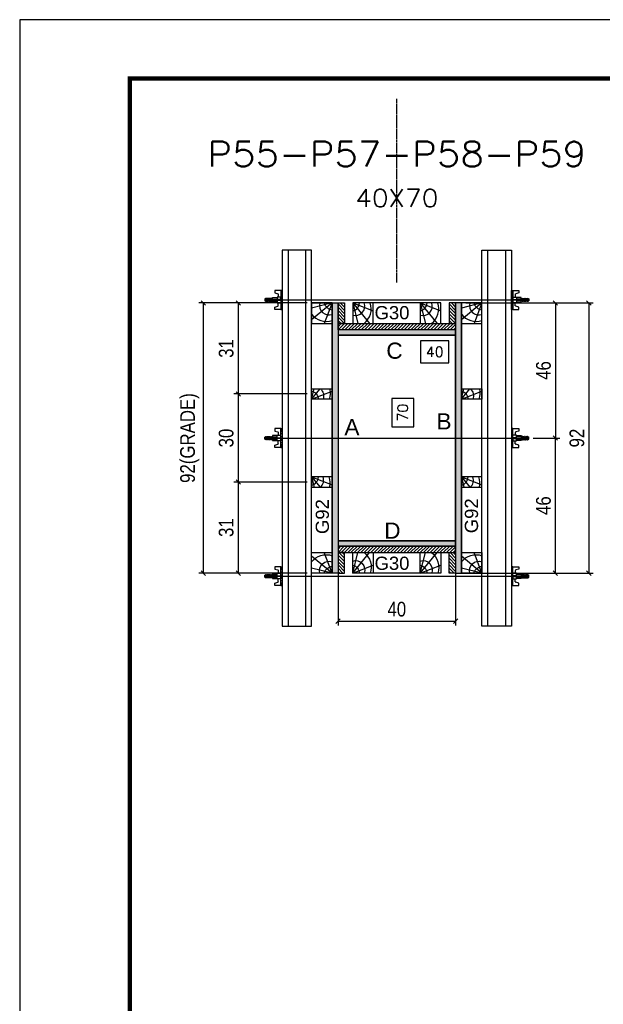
# Model space of a CAD drawing. Extents: x 28748 to 35002, y 14885 to 43501.
# Drawn here: x 28748 to 29146, y 32493 to 33164 of the extents above; entities that cross this region are included whole.
import ezdxf
from ezdxf.enums import TextEntityAlignment as Align

# ---------------------------------------------------------------- set-up
doc = ezdxf.new("R2010")
doc.units = 0
doc.linetypes.add('DASHED', pattern=[0.75, 0.5, -0.25])
doc.linetypes.add('HIDDEN', pattern=[0.375, 0.25, -0.125])
for name, color, linetype in [('CHAPA', 1, 'Continuous'), ('COTA', 241, 'Continuous'), ('MEIO_PONT', 93, 'Continuous'), ('Painéis', 200, 'Continuous'), ('SARRAFO', 251, 'Continuous'), ('Texto de Titulo', 7, 'Continuous'), ('Texto Qtd Sarr', 242, 'Continuous'), ('TEXTO_GERAL', 7, 'Continuous')]:
    doc.layers.add(name, color=color, linetype=linetype)
for name, color, linetype, lineweight in [('Folhas', 255, 'Continuous', 9), ('Hachura', 251, 'Continuous', 9), ('Madeira', 126, 'Continuous', 18), ('Perfil Metálico', 224, 'Continuous', 18), ('SARRAFO DE PRESSAO', 251, 'DASHED', 9), ('Texto Seção', 7, 'Continuous', 15)]:
    doc.layers.add(name, color=color, linetype=linetype, lineweight=lineweight)
doc.styles.add('ARIAL', font='arial.ttf')
doc.styles.add('COTA TECNICA 2X', font='techl___.ttf', dxfattribs={"height": 10})
doc.styles.add('ROMANS', font='romans.shx')
doc.styles.add('SANSSERIF', font='sas_____.pfb')
doc.dimstyles.new('SECAO PILAR', dxfattribs={"dimtxt": 10, "dimasz": 3, "dimexe": 3, "dimexo": 3, "dimgap": 3, "dimtad": 1, "dimdec": 1, "dimlfac": 0.5, "dimzin": 12, "dimdsep": 46, "dimtxsty": 'COTA TECNICA 2X', "dimblk1": 'OBLIQUE', "dimblk2": 'OBLIQUE', "dimsah": 1, "dimcen": 0.9, "dimclrd": 256, "dimclre": 256, "dimclrt": 256, "dimadec": 1, "dimazin": 3, "dimtfac": 1, "dimtdec": 1, "dimtmove": 0, "dimatfit": 3, "dimfxl": 1, "dimtolj": 1, "dimtzin": 12, "dimarcsym": 0})
doc.dimstyles.new('SECÇÃO 2', dxfattribs={"dimtxt": 7, "dimasz": 6, "dimexe": 0.18, "dimexo": 2, "dimgap": -4, "dimtad": 3, "dimdec": 1, "dimlfac": 0.5, "dimzin": 12, "dimdsep": 46, "dimtxsty": 'ROMANS', "dimblk": 'ARCHTICK', "dimcen": 0.09, "dimse1": 1, "dimse2": 1, "dimsd1": 1, "dimsd2": 1, "dimclrd": 180, "dimclre": 5, "dimclrt": 1, "dimadec": 0, "dimazin": 3, "dimtfac": 1, "dimtdec": 1, "dimtofl": 0, "dimtmove": 0, "dimatfit": 3, "dimldrblk": 'ARCHTICK', "dimfxl": 1, "dimtolj": 1, "dimtzin": 0, "dimarcsym": 0})

# ---------------------------------------------------------------- blocks, each defined once
blk = doc.blocks.new('9999999999')
at = {"layer": 'Folhas'}
blk.add_lwpolyline([(98138.98, 34190.21), (99623.98, 34190.21), (99623.98, 35240.21), (98138.98, 35240.21)], close=True, dxfattribs=at)
at = {"layer": 'Folhas', "color": 30, "const_width": 3}
blk.add_lwpolyline([(98213.98, 34230.21), (99583.98, 34230.21), (99583.98, 35200.21), (98213.98, 35200.21)], close=True, dxfattribs=at)
blk = doc.blocks.new('titulo1')
at = {"layer": 'Defpoints', "color": 252, "linetype": 'HIDDEN', "ltscale": 2}
blk.add_line((0, 0), (0, 125), dxfattribs=at)
at = {"layer": 'Defpoints', "style": 'ROMANS', "oblique": 15}
blk.add_attdef('FOLHA', text='', height=10, dxfattribs=at).set_placement((0, 15.58), align=Align.MIDDLE_CENTER)
at = {"layer": 'Texto Qtd Sarr', "color": 3, "style": 'ROMANS', "oblique": 15}
for tag, height, p in [('TITULO', 17, (0, 71.45)), ('SEÇÃO', 12, (0, 41.55))]:
    blk.add_attdef(tag, text='', height=height, dxfattribs=at).set_placement(p, align=Align.MIDDLE_CENTER)
blk = doc.blocks.new('*D732')
at = {"layer": 'COTA', "color": 180, "lineweight": -2, "transparency": 16777216}
for p, q in [((29016.65, 32905.78), (29001.65, 32905.78)), ((29001.65, 32905.78), (29001.65, 32886.45)), ((29016.65, 32886.45), (29016.65, 32905.78)), ((29001.65, 32886.45), (29016.65, 32886.45))]:
    blk.add_line(p, q, dxfattribs=at)
at = {"layer": 'Defpoints', "color": 0, "transparency": 16777216}
for p in [(28965.14, 32948.75), (28965.14, 32808.75), (29020.65, 32808.75)]:
    blk.add_point(p, dxfattribs=at)
at = {"layer": 'COTA', "color": 1, "transparency": 16777216, "insert": (29009.15, 32896.12), "char_height": 7, "attachment_point": 5, "rotation": 90, "style": 'ROMANS'}
blk.add_mtext('\\A1;70', dxfattribs=at)
blk = doc.blocks.new('_ArchTick')
at = {"color": 0, "linetype": 'ByBlock', "const_width": 0.15}
blk.add_lwpolyline([(-0.5, -0.5), (0.5, 0.5)], dxfattribs=at)
blk = doc.blocks.new('_Oblique')
at = {"color": 0, "linetype": 'ByBlock', "lineweight": -2}
blk.add_line((-0.5, -0.5), (0.5, 0.5), dxfattribs=at)
blk = doc.blocks.new('*D673')
at = {"layer": 'COTA', "lineweight": -2, "transparency": 16777216}
for p, q in [((29052.14, 32970.75), (29138.91, 32970.75)), ((29135.91, 32970.75), (29135.91, 32786.75)), ((29052.14, 32786.75), (29138.91, 32786.75))]:
    blk.add_line(p, q, dxfattribs=at)
at = {"layer": 'Defpoints', "color": 0, "transparency": 16777216}
for p in [(29049.14, 32970.75), (29049.14, 32786.75), (29135.91, 32786.75)]:
    blk.add_point(p, dxfattribs=at)
at = {"layer": 'COTA', "lineweight": -2, "transparency": 16777216, "xscale": 3, "yscale": 3, "zscale": 3}
for p, rotation in [((29135.91, 32970.75), 90), ((29135.91, 32786.75), 270)]:
    blk.add_blockref('_Oblique', p, dxfattribs=dict(at, rotation=rotation))
at = {"layer": 'COTA', "transparency": 16777216, "insert": (29127.82, 32878.75), "char_height": 10, "attachment_point": 5, "rotation": 90, "style": 'COTA TECNICA 2X'}
blk.add_mtext('\\A1;92', dxfattribs=at)
blk = doc.blocks.new('*D674')
at = {"layer": 'COTA', "lineweight": -2, "transparency": 16777216}
for p, q in [((29086.14, 32970.75), (29116.14, 32970.75)), ((29113.14, 32970.75), (29113.14, 32878.75)), ((29097.94, 32878.75), (29116.14, 32878.75))]:
    blk.add_line(p, q, dxfattribs=at)
at = {"layer": 'Defpoints', "color": 0, "transparency": 16777216}
for p in [(29083.14, 32970.75), (29094.94, 32878.75), (29113.14, 32878.75)]:
    blk.add_point(p, dxfattribs=at)
at = {"layer": 'COTA', "lineweight": -2, "transparency": 16777216, "xscale": 3, "yscale": 3, "zscale": 3}
for p, rotation in [((29113.14, 32970.75), 90), ((29113.14, 32878.75), 270)]:
    blk.add_blockref('_Oblique', p, dxfattribs=dict(at, rotation=rotation))
at = {"layer": 'COTA', "transparency": 16777216, "insert": (29105.04, 32924.75), "char_height": 10, "attachment_point": 5, "rotation": 90, "style": 'COTA TECNICA 2X'}
blk.add_mtext('\\A1;46', dxfattribs=at)
blk = doc.blocks.new('*D675')
at = {"layer": 'COTA', "lineweight": -2, "transparency": 16777216}
for p, q in [((29097.94, 32878.75), (29116.14, 32878.75)), ((29113.14, 32786.75), (29113.14, 32878.75)), ((29086.14, 32786.75), (29116.14, 32786.75))]:
    blk.add_line(p, q, dxfattribs=at)
at = {"layer": 'Defpoints', "color": 0, "transparency": 16777216}
for p in [(29094.94, 32878.75), (29113.14, 32878.75), (29083.14, 32786.75)]:
    blk.add_point(p, dxfattribs=at)
at = {"layer": 'COTA', "lineweight": -2, "transparency": 16777216, "xscale": 3, "yscale": 3, "zscale": 3}
for p, rotation in [((29113.14, 32878.75), 90), ((29113.14, 32786.75), 270)]:
    blk.add_blockref('_Oblique', p, dxfattribs=dict(at, rotation=rotation))
at = {"layer": 'COTA', "transparency": 16777216, "insert": (29105.04, 32832.75), "char_height": 10, "attachment_point": 5, "rotation": 90, "style": 'COTA TECNICA 2X'}
blk.add_mtext('\\A1;46', dxfattribs=at)
blk = doc.blocks.new('*D676')
at = {"layer": 'COTA', "color": 180, "lineweight": -2, "transparency": 16777216}
for p, q in [((29040.64, 32944.95), (29021.3, 32944.95)), ((29021.3, 32944.95), (29021.3, 32929.95)), ((29040.64, 32929.95), (29040.64, 32944.95)), ((29021.3, 32929.95), (29040.64, 32929.95))]:
    blk.add_line(p, q, dxfattribs=at)
at = {"layer": 'Defpoints', "color": 0, "transparency": 16777216}
for p in [(28965.14, 32948.75), (29045.14, 32948.75), (29045.14, 32925.95)]:
    blk.add_point(p, dxfattribs=at)
at = {"layer": 'COTA', "color": 1, "transparency": 16777216, "insert": (29030.97, 32937.45), "char_height": 7, "attachment_point": 5, "style": 'ROMANS'}
blk.add_mtext('\\A1;40', dxfattribs=at)
blk = doc.blocks.new('PONTALETE')
at = {"layer": 'Madeira'}
for q in [(2.71, 7), (7, 5.76), (7, 1.74)]:
    blk.add_line((0, 0), q, dxfattribs=at)
blk.add_lwpolyline([(0, 0), (7, 0), (7, 7), (0, 7)], close=True, dxfattribs=at)
for centre, radius, start, end in [((2.04, 0.06), 6.23, 37.2818, 109.0913), ((1.09, 0.9), 3.19, 343.603, 109.9847), ((-0.21, -0.78), 3.09, 14.6322, 86.0383)]:
    blk.add_arc(centre, radius, start, end, dxfattribs=at)
blk = doc.blocks.new('*D677')
at = {"layer": 'COTA', "lineweight": -2, "transparency": 16777216}
for p, q in [((28944.14, 32970.75), (28870.36, 32970.75)), ((28873.36, 32970.75), (28873.36, 32786.75)), ((28944.14, 32786.75), (28870.36, 32786.75))]:
    blk.add_line(p, q, dxfattribs=at)
at = {"layer": 'Defpoints', "color": 0, "transparency": 16777216}
for p in [(28947.14, 32970.75), (28873.36, 32786.75), (28947.14, 32786.75)]:
    blk.add_point(p, dxfattribs=at)
at = {"layer": 'COTA', "lineweight": -2, "transparency": 16777216, "xscale": 3, "yscale": 3, "zscale": 3}
for p, rotation in [((28873.36, 32970.75), 90), ((28873.36, 32786.75), 270)]:
    blk.add_blockref('_Oblique', p, dxfattribs=dict(at, rotation=rotation))
at = {"layer": 'COTA', "transparency": 16777216, "insert": (28864.14, 32878.75), "char_height": 10, "attachment_point": 5, "rotation": 90, "style": 'COTA TECNICA 2X'}
blk.add_mtext('\\A1;92(GRADE)', dxfattribs=at)
blk = doc.blocks.new('MEIO PONTALETE')
at = {"layer": 'Madeira'}
for q in [(2.71, 7), (3.5, 2.88), (3.5, 0.87)]:
    blk.add_line((0, 0), q, dxfattribs=at)
blk.add_lwpolyline([(0, 0), (3.5, 0), (3.5, 7), (0, 7)], close=True, dxfattribs=at)
for centre, radius, start, end in [((2.04, 0.06), 6.23, 76.4499, 109.0913), ((1.09, 0.9), 3.19, 40.9063, 109.9847), ((-0.21, -0.78), 3.09, 14.6322, 86.0383)]:
    blk.add_arc(centre, radius, start, end, dxfattribs=at)
blk = doc.blocks.new('*D678')
at = {"layer": 'COTA', "lineweight": -2, "transparency": 16777216}
for p, q in [((28944.14, 32848.75), (28894.2, 32848.75)), ((28897.2, 32848.75), (28897.2, 32786.75)), ((28944.14, 32786.75), (28894.2, 32786.75))]:
    blk.add_line(p, q, dxfattribs=at)
at = {"layer": 'Defpoints', "color": 0, "transparency": 16777216}
for p in [(28947.14, 32848.75), (28897.2, 32786.75), (28947.14, 32786.75)]:
    blk.add_point(p, dxfattribs=at)
at = {"layer": 'COTA', "lineweight": -2, "transparency": 16777216, "xscale": 3, "yscale": 3, "zscale": 3}
for p, rotation in [((28897.2, 32848.75), 90), ((28897.2, 32786.75), 270)]:
    blk.add_blockref('_Oblique', p, dxfattribs=dict(at, rotation=rotation))
at = {"layer": 'COTA', "transparency": 16777216, "insert": (28888.98, 32817.75), "char_height": 10, "attachment_point": 5, "rotation": 90, "style": 'COTA TECNICA 2X'}
blk.add_mtext('\\A1;31', dxfattribs=at)
blk = doc.blocks.new('C')
at = {"layer": 'Hachura', "color": 0}
for p, q in [((0, 3.22), (0, -3.22)), ((0.45, 3.22), (0, 3.22)), ((0.46, 3.16), (0, 3.16)), ((0.46, 3.05), (0, 3.05)), ((0.46, 2.88), (0, 2.88)), ((0, 2.75), (0, -1.16)), ((0.46, 2.65), (0, 2.65)), ((0.46, 2.23), (0, 2.23)), ((0.46, 1.51), (0, 1.51)), ((0.39, 0.49), (0.17, 0.49)), ((0.45, -3.23), (0.45, 3.22)), ((0.45, 3.22), (2.58, 3.22)), ((1.74, 0.97), (0.45, 0.97)), ((1.45, 0.1), (0.45, 0.1)), ((1.35, 1.94), (1.35, 0.96)), ((2.58, 2.39), (1.47, 2.09)), ((1.74, -0.97), (1.74, 0.97)), ((1.74, 0.97), (1.74, 0.84)), ((1.74, 0.97), (1.74, 0.84)), ((1.74, 0.84), (3.35, 0.84)), ((3.35, 0.45), (1.74, 0.45)), ((2.58, 3.22), (2.58, 2.39)), ((3.32, 0.84), (3.32, -0.84)), ((3.35, 0.84), (3.35, -0.84)), ((3.68, 0.45), (3.35, 0.45)), ((3.84, -0.52), (3.35, 0.45)), ((3.35, 0.06), (3.67, -0.57)), ((3.68, 0.45), (4.16, -0.52)), ((3.72, 0.5), (4.25, -0.57)), ((4.37, -0.55), (3.83, 0.53)), ((4.15, 0.45), (3.93, 0.45)), ((4.42, -0.52), (3.93, 0.45)), ((4.15, 0.45), (4.26, 0.45)), ((4.26, 0.45), (4.74, -0.52)), ((4.3, 0.5), (4.83, -0.57)), ((4.95, -0.55), (4.41, 0.53)), ((4.51, 0.45), (4.84, 0.45)), ((5, -0.52), (4.51, 0.45)), ((4.84, 0.45), (5.32, -0.52)), ((4.88, 0.5), (5.41, -0.57)), ((5.53, -0.55), (4.99, 0.53)), ((5.58, -0.52), (5.09, 0.45)), ((5.42, 0.45), (5.09, 0.45)), ((5.58, -0.52), (5.09, 0.45)), ((5.42, 0.45), (5.74, -0.19)), ((5.46, 0.5), (5.74, -0.07)), ((5.74, 0.19), (5.57, 0.53)), ((5.74, 0.32), (5.68, 0.45)), ((5.68, 0.45), (5.74, 0.45)), ((5.74, 0.45), (5.9, 0.29)), ((5.74, 0.45), (5.74, -0.52)), ((5.9, -0.36), (5.9, 0.29)), ((0.45, 0), (0, 0)), ((0.46, -1.52), (0, -1.52)), ((0.46, -2.23), (0, -2.23)), ((0.46, -2.65), (0, -2.65)), ((0.46, -2.88), (0, -2.88)), ((0.46, -3.05), (0, -3.05)), ((0.46, -3.16), (0, -3.16)), ((0, -3.22), (2.57, -3.22)), ((0.08, -0.48), (0.29, -0.48)), ((0.29, -0.48), (0.4, -0.48)), ((0.45, 0), (0.45, -0.97)), ((0.45, -0.16), (1.45, -0.16)), ((0.45, -0.65), (0.45, -0.32)), ((0.45, -3.23), (0.45, -0.65)), ((0.45, -0.97), (1.74, -0.97)), ((1.35, -1.94), (1.35, -0.97)), ((2.58, -2.39), (1.47, -2.1)), ((3.35, -0.32), (1.74, -0.32)), ((3.35, -0.84), (1.74, -0.84)), ((2.58, -3.23), (2.58, -2.39)), ((3.35, -0.07), (3.58, -0.52)), ((3.35, -0.52), (3.58, -0.52)), ((3.84, -0.52), (4.16, -0.52)), ((4.42, -0.52), (4.74, -0.52)), ((4.63, -0.52), (4.74, -0.52)), ((5, -0.52), (5.32, -0.52)), ((5.58, -0.52), (5.74, -0.52)), ((5.74, -0.52), (5.9, -0.36)), ((5.74, -0.52), (5.74, -0.52))]:
    blk.add_line(p, q, dxfattribs=at)
for centre, radius, start, end in [((1.52, 1.94), 0.161, 104.7436, 180), ((1.44, -0.03), 0.129, 272.695, 87.305), ((3.81, 0.39), 0.143, 25.5688, 154.4312), ((4.39, 0.39), 0.143, 25.5688, 154.4312), ((4.97, 0.39), 0.143, 25.5688, 154.4312), ((5.55, 0.39), 0.143, 25.5688, 154.4312), ((0.17, -0.37), 0.174, 221.744, 317.8592), ((1.52, -1.94), 0.161, 180, 255.2564), ((3.71, -0.4), 0.174, 222.1408, 318.256), ((4.29, -0.4), 0.174, 222.1408, 318.256), ((4.87, -0.4), 0.174, 222.1408, 318.256), ((5.45, -0.4), 0.174, 222.1408, 318.256), ((5.61, -0.4), 0.174, 317.8592, 318.256)]:
    blk.add_arc(centre, radius, start, end, dxfattribs=at)
blk = doc.blocks.new('*D679')
at = {"layer": 'COTA', "lineweight": -2, "transparency": 16777216}
for p, q in [((28944.14, 32970.75), (28894.2, 32970.75)), ((28897.2, 32970.75), (28897.2, 32908.75)), ((28944.14, 32908.75), (28894.2, 32908.75))]:
    blk.add_line(p, q, dxfattribs=at)
at = {"layer": 'Defpoints', "color": 0, "transparency": 16777216}
for p in [(28947.14, 32970.75), (28897.2, 32908.75), (28947.14, 32908.75)]:
    blk.add_point(p, dxfattribs=at)
at = {"layer": 'COTA', "lineweight": -2, "transparency": 16777216, "xscale": 3, "yscale": 3, "zscale": 3}
for p, rotation in [((28897.2, 32970.75), 90), ((28897.2, 32908.75), 270)]:
    blk.add_blockref('_Oblique', p, dxfattribs=dict(at, rotation=rotation))
at = {"layer": 'COTA', "transparency": 16777216, "insert": (28888.98, 32939.75), "char_height": 10, "attachment_point": 5, "rotation": 90, "style": 'COTA TECNICA 2X'}
blk.add_mtext('\\A1;31', dxfattribs=at)
blk = doc.blocks.new('*D680')
at = {"layer": 'COTA', "lineweight": -2, "transparency": 16777216}
for p, q in [((28944.14, 32908.75), (28894.2, 32908.75)), ((28897.2, 32908.75), (28897.2, 32848.75)), ((28944.14, 32848.75), (28894.2, 32848.75))]:
    blk.add_line(p, q, dxfattribs=at)
at = {"layer": 'Defpoints', "color": 0, "transparency": 16777216}
for p in [(28947.14, 32908.75), (28897.2, 32848.75), (28947.14, 32848.75)]:
    blk.add_point(p, dxfattribs=at)
at = {"layer": 'COTA', "lineweight": -2, "transparency": 16777216, "xscale": 3, "yscale": 3, "zscale": 3}
for p, rotation in [((28897.2, 32908.75), 90), ((28897.2, 32848.75), 270)]:
    blk.add_blockref('_Oblique', p, dxfattribs=dict(at, rotation=rotation))
at = {"layer": 'COTA', "transparency": 16777216, "insert": (28888.98, 32878.75), "char_height": 10, "attachment_point": 5, "rotation": 90, "style": 'COTA TECNICA 2X'}
blk.add_mtext('\\A1;30', dxfattribs=at)
blk = doc.blocks.new('*D1652')
at = {"layer": 'COTA', "lineweight": -2, "transparency": 16777216}
for p, q in [((28965.14, 32802.15), (28965.14, 32751.11)), ((29045.14, 32802.15), (29045.14, 32751.11)), ((28965.14, 32754.11), (29045.14, 32754.11))]:
    blk.add_line(p, q, dxfattribs=at)
at = {"layer": 'Defpoints', "color": 0, "transparency": 16777216}
for p in [(28965.14, 32805.15), (29045.14, 32805.15), (29045.14, 32754.11)]:
    blk.add_point(p, dxfattribs=at)
at = {"layer": 'COTA', "lineweight": -2, "transparency": 16777216, "xscale": 3, "yscale": 3, "zscale": 3, "rotation": 180}
blk.add_blockref('_Oblique', (28965.14, 32754.11), dxfattribs=at)
at = {"layer": 'COTA', "lineweight": -2, "transparency": 16777216, "xscale": 3, "yscale": 3, "zscale": 3}
blk.add_blockref('_Oblique', (29045.14, 32754.11), dxfattribs=at)
at = {"layer": 'COTA', "transparency": 16777216, "insert": (29005.14, 32762.21), "char_height": 10, "attachment_point": 5, "style": 'COTA TECNICA 2X'}
blk.add_mtext('\\A1;40', dxfattribs=at)

msp = doc.modelspace()

# ---------------------------------------------------------------- hatches: boundary and pattern name
at = {"layer": 'Hachura'}
h = msp.add_hatch(color=256, dxfattribs=at)
h.dxf.hatch_style = 1
h.paths.add_polyline_path([(28965.14, 32786.75), (28961.14, 32786.75), (28961.14, 32970.75), (28965.14, 32970.75)])
h = msp.add_hatch(color=256, dxfattribs=at)
h.dxf.hatch_style = 1
h.paths.add_polyline_path([(28965.14, 32786.75), (28961.14, 32786.75), (28961.14, 32970.75), (28965.14, 32970.75)])
h = msp.add_hatch(dxfattribs=at)
h.set_pattern_fill('ANSI31', color=256, scale=0.5, angle=90, style=0)
h.set_pattern_definition([(135, (6073.7293, 42094.6984), (-1.12253202, -1.12253202), [])])
h.paths.add_polyline_path([(28965.14, 32956.75), (28969.54, 32956.75), (28969.54, 32970.75), (28965.14, 32970.75)])
h = msp.add_hatch(dxfattribs=at)
h.set_pattern_fill('ANSI31', color=256, scale=0.5, angle=90, style=0)
h.set_pattern_definition([(135, (6115.7293, 42094.6984), (-1.12253202, -1.12253202), [])])
h.paths.add_polyline_path([(29045.14, 32956.75), (29040.74, 32956.75), (29040.74, 32970.75), (29045.14, 32970.75)])
h = msp.add_hatch(color=256, dxfattribs=at)
h.dxf.hatch_style = 1
h.paths.add_polyline_path([(29045.14, 32786.75), (29049.14, 32786.75), (29049.14, 32970.75), (29045.14, 32970.75)])
h = msp.add_hatch(color=256, dxfattribs=at)
h.dxf.hatch_style = 1
h.paths.add_polyline_path([(29045.14, 32786.75), (29049.14, 32786.75), (29049.14, 32970.75), (29045.14, 32970.75)])
h = msp.add_hatch(dxfattribs=at)
h.set_pattern_fill('ANSI31', color=256, scale=0.5, style=0)
h.set_pattern_definition([(45, (38139.0893, 55881.7547), (-1.12253202, 1.12253202), [])])
h.paths.add_polyline_path([(29045.14, 32952.35), (29045.14, 32956.75), (28965.14, 32956.75), (28965.14, 32952.35)])
h = msp.add_hatch(color=256, dxfattribs=at)
h.dxf.hatch_style = 1
h.paths.add_polyline_path([(28965.14, 32952.35), (28965.14, 32948.75), (29045.14, 32948.75), (29045.14, 32952.35)])
h = msp.add_hatch(color=256, dxfattribs=at)
h.dxf.hatch_style = 1
h.paths.add_polyline_path([(28965.14, 32952.35), (28965.14, 32948.75), (29045.14, 32948.75), (29045.14, 32952.35)])
h = msp.add_hatch(color=256, dxfattribs=at)
h.dxf.hatch_style = 1
h.paths.add_polyline_path([(28965.14, 32808.75), (28965.14, 32805.15), (29045.14, 32805.15), (29045.14, 32808.75)])
h = msp.add_hatch(color=256, dxfattribs=at)
h.dxf.hatch_style = 1
h.paths.add_polyline_path([(28965.14, 32808.75), (28965.14, 32805.15), (29045.14, 32805.15), (29045.14, 32808.75)])
h = msp.add_hatch(dxfattribs=at)
h.set_pattern_fill('ANSI31', color=256, scale=0.5, style=0)
h.set_pattern_definition([(45, (38139.0893, 55907.7547), (-1.12253202, 1.12253202), [])])
h.paths.add_polyline_path([(29045.14, 32805.15), (29045.14, 32800.75), (28965.14, 32800.75), (28965.14, 32805.15)])
h = msp.add_hatch(dxfattribs=at)
h.set_pattern_fill('ANSI31', color=256, scale=0.5, angle=90, style=0)
h.set_pattern_definition([(135, (6073.7293, 42289.6984), (-1.12253202, -1.12253202), [])])
h.paths.add_polyline_path([(28965.14, 32800.75), (28969.54, 32800.75), (28969.54, 32786.75), (28965.14, 32786.75)])
h = msp.add_hatch(dxfattribs=at)
h.set_pattern_fill('ANSI31', color=256, scale=0.5, angle=90, style=0)
h.set_pattern_definition([(135, (6115.7293, 42289.6984), (-1.12253202, -1.12253202), [])])
h.paths.add_polyline_path([(29045.14, 32800.75), (29040.74, 32800.75), (29040.74, 32786.75), (29045.14, 32786.75)])

# ---------------------------------------------------------------- linework, layer by layer
at = {"layer": 'CHAPA'}
for points in [[(28965.14, 32786.75), (28961.14, 32786.75), (28961.14, 32970.75), (28965.14, 32970.75)], [(28965.14, 32786.75), (28961.14, 32786.75), (28961.14, 32970.75), (28965.14, 32970.75)], [(29045.14, 32786.75), (29049.14, 32786.75), (29049.14, 32970.75), (29045.14, 32970.75)], [(29045.14, 32786.75), (29049.14, 32786.75), (29049.14, 32970.75), (29045.14, 32970.75)], [(28965.14, 32952.35), (28965.14, 32948.75), (29045.14, 32948.75), (29045.14, 32952.35)], [(28965.14, 32952.35), (28965.14, 32948.75), (29045.14, 32948.75), (29045.14, 32952.35)], [(28965.14, 32808.75), (28965.14, 32805.15), (29045.14, 32805.15), (29045.14, 32808.75)], [(28965.14, 32808.75), (28965.14, 32805.15), (29045.14, 32805.15), (29045.14, 32808.75)]]:
    msp.add_lwpolyline(points, close=True, dxfattribs=at)
at = {"layer": 'Hachura'}
for p, q in [((28916.34, 32972.75), (29090.14, 32972.76)), ((28916.34, 32878.75), (29090.14, 32878.74)), ((28916.34, 32784.75), (29090.14, 32784.74))]:
    msp.add_line(p, q, dxfattribs=at)
at = {"layer": 'Madeira'}
for points in [[(28961.14, 32786.75), (28947.14, 32786.75), (28947.14, 32970.75), (28961.14, 32970.75)], [(28975.14, 32970.75), (28975.14, 32956.75), (29035.13, 32956.75), (29035.13, 32970.75)], [(29049.14, 32786.75), (29063.14, 32786.75), (29063.14, 32970.75), (29049.14, 32970.75)], [(28975.14, 32786.75), (28975.14, 32800.75), (29035.13, 32800.75), (29035.13, 32786.75)]]:
    msp.add_lwpolyline(points, close=True, dxfattribs=at)
at = {"layer": 'Painéis'}
msp.add_lwpolyline([(29045.14, 32948.75), (28965.14, 32948.75), (28965.14, 32808.75), (29045.14, 32808.75)], close=True, dxfattribs=at)
at = {"layer": 'Perfil Metálico'}
for points in [[(28927.14, 32750.75), (28947.14, 32750.75), (28947.14, 33006.75), (28927.14, 33006.75)], [(28943.14, 33006.75), (28931.14, 33006.75), (28931.14, 32750.75), (28943.14, 32750.75)], [(29083.14, 32750.75), (29063.14, 32750.75), (29063.14, 33006.75), (29083.14, 33006.75)], [(29067.14, 33006.75), (29079.14, 33006.75), (29079.14, 32750.75), (29067.14, 32750.75)]]:
    msp.add_lwpolyline(points, close=True, dxfattribs=at)
at = {"layer": 'SARRAFO'}
for points in [[(28969.54, 32970.75), (28969.54, 32956.75), (28965.14, 32956.75), (28965.14, 32970.75)], [(29040.74, 32970.75), (29040.74, 32956.75), (29045.14, 32956.75), (29045.14, 32970.75)], [(28965.14, 32956.75), (29045.14, 32956.75), (29045.14, 32952.35), (28965.14, 32952.35)], [(28965.14, 32800.75), (29045.14, 32800.75), (29045.14, 32805.15), (28965.14, 32805.15)], [(28969.54, 32786.75), (28969.54, 32800.75), (28965.14, 32800.75), (28965.14, 32786.75)], [(29040.74, 32786.75), (29040.74, 32800.75), (29045.14, 32800.75), (29045.14, 32786.75)]]:
    msp.add_lwpolyline(points, close=True, dxfattribs=at)

# ---------------------------------------------------------------- block references
at = {"layer": 'Hachura', "linetype": 'Continuous', "yscale": 2, "zscale": 2, "rotation": 180}
for p, xscale in [((28927.14, 32972.75), 2), ((29083.14, 32972.75), -2)]:
    msp.add_blockref('C', p, dxfattribs=dict(at, xscale=xscale))
at = {"layer": 'Hachura', "linetype": 'Continuous', "yscale": 2, "zscale": 2}
for p, xscale in [((28927.14, 32878.75), -2), ((29083.14, 32878.75), 2), ((28927.14, 32784.75), -2), ((29083.14, 32784.75), 2)]:
    msp.add_blockref('C', p, dxfattribs=dict(at, xscale=xscale))
at = {"layer": 'MEIO_PONT'}
for name, p, xscale, yscale, zscale, rotation in [('PONTALETE', (28961.14, 32970.75), 2, 2, 2, 180), ('PONTALETE', (28975.14, 32970.75), 2, 2, 2, 270), ('PONTALETE', (29021.13, 32970.75), 2, 2, 2, 270), ('PONTALETE', (29063.14, 32970.75), 2, 2, 2, 180), ('MEIO PONTALETE', (28947.14, 32905.25), -1.999999997962732, 1.999999997962732, 1.999999997962732, 270), ('MEIO PONTALETE', (29049.14, 32905.25), -1.999999997962732, 1.999999997962732, 1.999999997962732, 270), ('MEIO PONTALETE', (28947.14, 32852.25), 1.999999997962732, 1.999999997962732, 1.999999997962732, 270), ('MEIO PONTALETE', (29049.14, 32852.25), 1.999999997962732, 1.999999997962732, 1.999999997962732, 270), ('PONTALETE', (28975.14, 32786.75), -2, 2, 2, 270), ('PONTALETE', (29021.13, 32786.75), -2, 2, 2, 270)]:
    msp.add_blockref(name, p, dxfattribs=dict(at, xscale=xscale, yscale=yscale, zscale=zscale, rotation=rotation))
at = {"layer": 'MEIO_PONT', "xscale": -2, "yscale": 2, "zscale": 2}
for p in [(28961.14, 32786.75), (29063.14, 32786.75)]:
    msp.add_blockref('PONTALETE', p, dxfattribs=at)
at = {"layer": 'SARRAFO DE PRESSAO', "color": 6, "linetype": 'ByBlock'}
msp.add_blockref('9999999999', (-69390.64, -2076.64), dxfattribs=at)
at = {"layer": 'Texto Seção'}
ref = msp.add_blockref('titulo1', (29005.14, 32984.62), dxfattribs=at)
ref.add_attrib('TITULO', 'P55-P57-P58-P59', dxfattribs={"layer": 'Texto de Titulo', "color": 7, "height": 17, "style": 'ROMANS', "width": 1.1}).set_placement((29005.14, 33072.12), align=Align.MIDDLE_CENTER)
ref.add_attrib('SEÇÃO', '40X70', dxfattribs={"layer": 'Texto de Titulo', "color": 7, "height": 12, "style": 'ROMANS', "width": 1.1}).set_placement((29005.14, 33042.12), align=Align.MIDDLE_CENTER)

# ---------------------------------------------------------------- texts
at = {"layer": 'TEXTO_GERAL', "style": 'ARIAL'}
for s, p in [('C', (29003.55, 32938.25)), ('B', (29037.31, 32890.11)), ('A', (28974.59, 32886.19)), ('D', (29002.14, 32815.75))]:
    msp.add_text(s, height=11, dxfattribs=at).set_placement(p, align=Align.MIDDLE_CENTER)
at = {"layer": 'TEXTO_GERAL', "color": 0, "linetype": 'Continuous', "style": 'SANSSERIF'}
for p in [(28954.41, 32813.41), (29055.97, 32813.96)]:
    msp.add_text('G92', height=9, rotation=90, dxfattribs=at).set_placement(p, align=Align.MIDDLE_LEFT)
at = {"layer": 'TEXTO_GERAL', "color": 0, "linetype": 'Continuous', "char_height": 9, "width": 285.3299, "style": 'SANSSERIF'}
for insert, attachment_point in [((28989.99, 32968.6), 1), ((28989.99, 32788.89), 7)]:
    msp.add_mtext('G30', dxfattribs=dict(at, insert=insert, attachment_point=attachment_point))

# ---------------------------------------------------------------- dimensions: what is measured, and where the dimension line sits
at = {"layer": 'COTA'}
dim = msp.add_linear_dim(base=(28873.36, 32786.75), p1=(28947.14, 32970.75), p2=(28947.14, 32786.75), angle=270, text='<>(GRADE)', dimstyle='SECAO PILAR', dxfattribs=at)
dim.commit()
dim.dimension.update_dxf_attribs({"geometry": '*D677', "text_midpoint": (28864.14, 32878.75)})
for base, p1, p2, angle, picture, middle in [((28897.2, 32908.75), (28947.14, 32970.75), (28947.14, 32908.75), 270, '*D679', (28888.98, 32939.75)), ((29135.91, 32786.75), (29049.14, 32970.75), (29049.14, 32786.75), 270, '*D673', (29127.82, 32878.75)), ((29113.14, 32878.75), (29083.14, 32970.75), (29094.94, 32878.75), 270, '*D674', (29105.04, 32924.75)), ((28897.2, 32848.75), (28947.14, 32908.75), (28947.14, 32848.75), 270, '*D680', (28888.98, 32878.75)), ((29113.14, 32878.75), (29083.14, 32786.75), (29094.94, 32878.75), 90, '*D675', (29105.04, 32832.75)), ((28897.2, 32786.75), (28947.14, 32848.75), (28947.14, 32786.75), 270, '*D678', (28888.98, 32817.75))]:
    dim = msp.add_linear_dim(base=base, p1=p1, p2=p2, angle=angle, dimstyle='SECAO PILAR', dxfattribs=at)
    dim.commit()
    dim.dimension.update_dxf_attribs({"geometry": picture, "text_midpoint": middle})
dim = msp.add_linear_dim(base=(29020.65, 32808.75), p1=(28965.14, 32948.75), p2=(28965.14, 32808.75), angle=270, dimstyle='SECÇÃO 2', dxfattribs=at)
dim.commit()
dim.dimension.update_dxf_attribs({"geometry": '*D732', "text_midpoint": (29020.65, 32896.12), "dimtype": 160})
dim = msp.add_linear_dim(base=(29045.14, 32925.95), p1=(28965.14, 32948.75), p2=(29045.14, 32948.75), dimstyle='SECÇÃO 2', dxfattribs=at)
dim.commit()
dim.dimension.update_dxf_attribs({"geometry": '*D676', "text_midpoint": (29030.97, 32925.95), "dimtype": 160})
dim = msp.add_linear_dim(base=(29045.14, 32754.11), p1=(28965.14, 32805.15), p2=(29045.14, 32805.15), dimstyle='SECAO PILAR', dxfattribs=at)
dim.commit()
dim.dimension.update_dxf_attribs({"geometry": '*D1652', "text_midpoint": (29005.14, 32762.21)})

doc.saveas('drawing.dxf')
